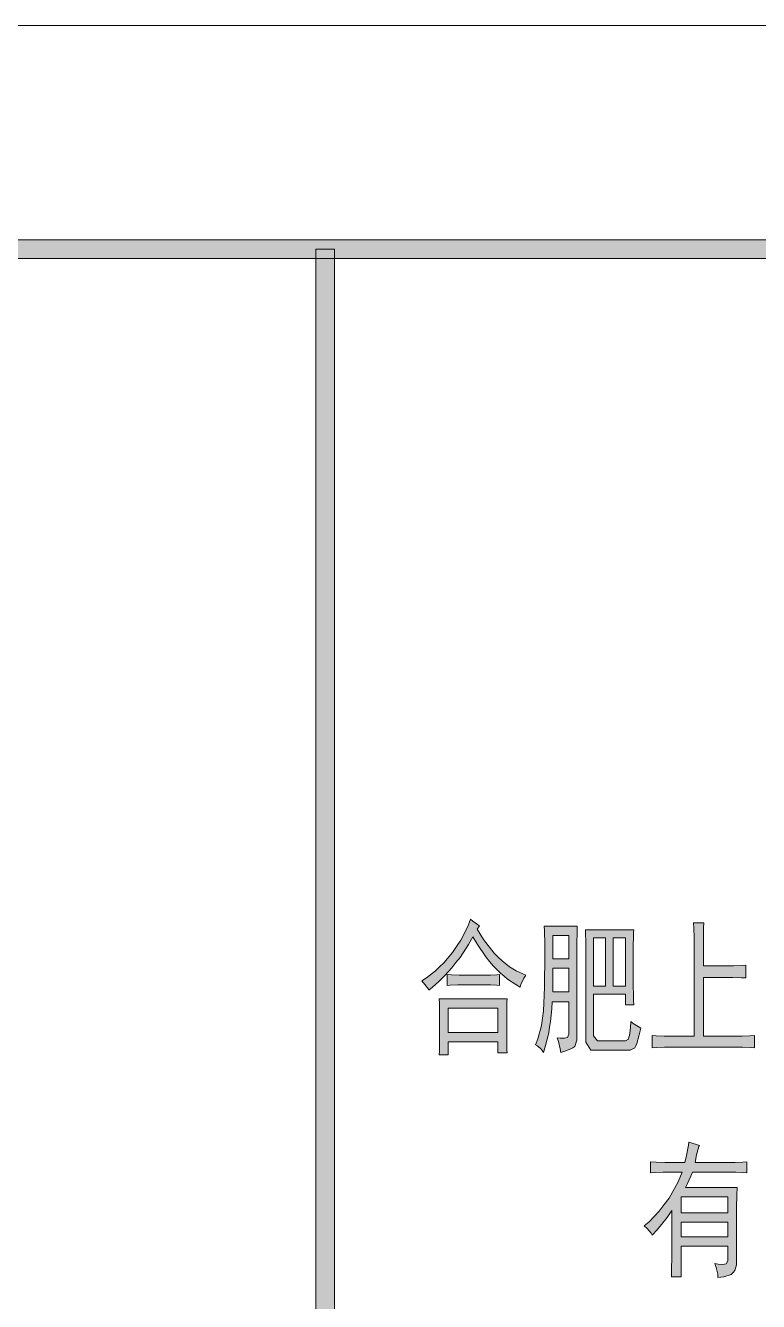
# Model space of a CAD drawing. Header units: millimetres. Extents: x 261 to 114907, y 32 to 1998430.
# Drawn here: x 106092 to 110025, y 1991581 to 1998430 of the extents above; entities that cross this region are included whole.
import ezdxf

# ---------------------------------------------------------------- set-up
doc = ezdxf.new("R2010")
doc.units = ezdxf.units.MM

msp = doc.modelspace()

# ---------------------------------------------------------------- hatches: boundary and pattern name
h = msp.add_hatch(color=0)
h.dxf.hatch_style = 2
h.paths.add_polyline_path([(113756.8, 1997279.2), (113656.8, 1997179.3), (17014.1, 1997179.3), (16914.1, 1997279.2)])
h = msp.add_hatch(color=0)
h.dxf.hatch_style = 2
h.paths.add_polyline_path([(107750.2, 1928333.3), (107650.3, 1928333.3), (107650.3, 1997229.2), (107750.2, 1997229.2)])
h = msp.add_hatch(color=0)
h.dxf.hatch_style = 2
h.paths.add_polyline_path([(108516, 1993579.4), (108550.5, 1993524.6), (108606.9, 1993450.1), (108628.5, 1993429.8), (108650.4, 1993409.2), (108689.6, 1993378.1), (108707.7, 1993367.4), (108725.8, 1993356.2), (108760.7, 1993339.3), (108777.6, 1993332.9), (108765.5, 1993315.6), (108750, 1993282.9), (108746.1, 1993267.4), (108722.4, 1993281.6), (108678.9, 1993310.9), (108659.9, 1993326.9), (108640.5, 1993342.4), (108601.7, 1993382), (108581.9, 1993406.1), (108562.1, 1993430.3), (108516.8, 1993496.6), (108491.9, 1993538.9), (108469, 1993496.6), (108424.2, 1993427.3), (108401.8, 1993400.1), (108379.8, 1993372.5), (108341.9, 1993329.9), (108326.4, 1993314.4), (108310.9, 1993298.4), (108276, 1993267.4), (108256.6, 1993251.9), (108254.4, 1993257.9), (108235, 1993282.9), (108218.2, 1993301.9), (108243.6, 1993317.4), (108291.5, 1993354.9), (108314.3, 1993376.4), (108337.2, 1993398.4), (108382.8, 1993454), (108405.7, 1993487.2), (108428.1, 1993520.8), (108465.6, 1993593.6), (108479.8, 1993632.4), (108493.1, 1993621.6), (108516.8, 1993604.4), (108528.1, 1993597.9)])
h = msp.add_hatch(color=0)
h.dxf.hatch_style = 2
h.paths.add_polyline_path([(109732.5, 1993613.8), (109731.2, 1993587.1), (109729.9, 1993537.1), (109729.9, 1993513.9), (109729.9, 1993382.9), (109866.9, 1993382.9), (109890.6, 1993382.9), (109936.3, 1993384.6), (109957.8, 1993385.9), (109957.8, 1993317.4), (109934.1, 1993319.1), (109885.9, 1993320.4), (109862.2, 1993320.4), (109729.9, 1993320.4), (109729.9, 1993005.4), (109919.5, 1993005.4), (109937.6, 1993005.4), (109979.8, 1993007.1), (110003.5, 1993008.4), (110003.5, 1992942.9), (109980.7, 1992944.6), (109938.9, 1992945.9), (109919.5, 1992945.9), (109540.3, 1992945.9), (109521.3, 1992945.9), (109478.2, 1992944.6), (109454.1, 1992942.9), (109454.1, 1993008.4), (109476.9, 1993007.1), (109520, 1993005.4), (109540.3, 1993005.4), (109679.5, 1993005.4), (109679.5, 1993510.9), (109679.5, 1993534.1), (109678.6, 1993585.4), (109677.3, 1993613.8)])
h = msp.add_hatch(color=0)
h.paths.add_polyline_path([(108945.2, 1992995.9), (108961.1, 1992994.6), (108984.4, 1992994.6), (108992.2, 1992995.9), (108999.9, 1992997.6), (109007.7, 1993016.2), (109007.7, 1993033.4), (109007.7, 1993189.4), (108918.9, 1993189.4), (108916.7, 1993151.9), (108909.4, 1993084.2), (108904.7, 1993053.6), (108899.9, 1993023.5), (108883.1, 1992955.4), (108871.1, 1992917.9), (108860.3, 1992933.4), (108838.7, 1992954.1), (108828, 1992958.4), (108842.2, 1992991.2), (108861.6, 1993063.1), (108866.3, 1993101.9), (108871.1, 1993141.1), (108876.2, 1993223.9), (108877.1, 1993267.4), (108877.5, 1993310.9), (108878.4, 1993403.1), (108878.4, 1993451.4), (108878.4, 1993499.6), (108877.1, 1993571.6), (108875.8, 1993594.9), (109053.3, 1993594.9), (109052, 1993563.9), (109050.8, 1993503.1), (109050.8, 1993473.4), (109050.8, 1993011.4), (109050.8, 1992983.4), (109040, 1992949.4), (109029.2, 1992942.9), (109018.4, 1992936.9), (108986.1, 1992924.4), (108964.6, 1992917.9), (108962, 1992936.9), (108952.5, 1992975.7)])
h.paths.add_polyline_path([(109007.7, 1993242.4), (109007.7, 1993370.4), (108921.5, 1993370.4), (108921.5, 1993242.4)])
h.paths.add_polyline_path([(109007.7, 1993420.4), (109007.7, 1993544.9), (108921.5, 1993544.9), (108921.5, 1993420.4)])
h = msp.add_hatch(color=0)
h.paths.add_polyline_path([(109355.8, 1993576.4), (109354.6, 1993562.1), (109353.3, 1993466.9), (109353.3, 1993385.9), (109353.3, 1993304.9), (109354.6, 1993198.9), (109355.8, 1993173.9), (109312.3, 1993173.9), (109312.3, 1993229.9), (109140, 1993229.9), (109140, 1993033.4), (109140, 1993007.1), (109162.4, 1992980.4), (109185.2, 1992980.4), (109298.1, 1992980.4), (109311.5, 1992980.4), (109327.4, 1992989.9), (109330.4, 1992998.9), (109333.4, 1993008.4), (109339, 1993050.6), (109341.2, 1993083.4), (109353.3, 1993073.9), (109379.5, 1993056.7), (109394.2, 1993048.9), (109385.6, 1993013.1), (109372.7, 1992965.7), (109367.9, 1992954.1), (109362.7, 1992942), (109337.7, 1992930.4), (109317.5, 1992930.4), (109154.2, 1992930.4), (109126.6, 1992930.4), (109099, 1992972.6), (109099, 1993014.9), (109099, 1993485.9), (109099, 1993512.1), (109097.7, 1993557.4), (109096.4, 1993576.4)])
h.paths.add_polyline_path([(109312.3, 1993273.8), (109312.3, 1993532.4), (109245.5, 1993532.4), (109245.5, 1993273.8)])
h.paths.add_polyline_path([(109204.6, 1993273.8), (109204.6, 1993532.4), (109140, 1993532.4), (109140, 1993273.8)])
h = msp.add_hatch(color=0)
h.dxf.hatch_style = 2
h.paths.add_polyline_path([(108568.6, 1993332.9), (108587.9, 1993332.9), (108621.6, 1993334.6), (108635.8, 1993335.9), (108635.8, 1993276.9), (108620.3, 1993278.2), (108587.9, 1993279.9), (108571.1, 1993279.9), (108436.7, 1993279.9), (108411.3, 1993279.9), (108370.8, 1993278.2), (108355.3, 1993276.9), (108355.3, 1993335.9), (108377.7, 1993334.6), (108418.6, 1993332.9), (108436.7, 1993332.9)])
h = msp.add_hatch(color=0)
h.paths.add_polyline_path([(108676.7, 1993204.9), (108675.4, 1993189.4), (108674.1, 1993117.9), (108674.1, 1993061.4), (108674.1, 1993005.4), (108675.4, 1992932.1), (108676.7, 1992914.9), (108626.3, 1992914.9), (108626.3, 1992974.4), (108360, 1992974.4), (108360, 1992905.4), (108311.7, 1992905.4), (108313, 1992924.4), (108314.3, 1992995.9), (108314.3, 1993048.9), (108314.3, 1993103.6), (108313, 1993181.6), (108311.7, 1993204.9)])
h.paths.add_polyline_path([(108626.3, 1993023.9), (108626.3, 1993154.9), (108360, 1993154.9), (108360, 1993023.9)])
h = msp.add_hatch(color=0)
h.paths.add_polyline_path([(109411.9, 1991987.6), (109439.4, 1992009.1), (109493.3, 1992066.4), (109519.6, 1992101.3), (109545.9, 1992136.2), (109594.1, 1992222.8), (109615.7, 1992274.6), (109529.1, 1992274.6), (109512.3, 1992274.6), (109470.5, 1992272.8), (109445.5, 1992271.5), (109445.5, 1992330.6), (109476.5, 1992328.8), (109523.5, 1992327.6), (109539, 1992327.6), (109629.9, 1992327.6), (109639.8, 1992365), (109650.6, 1992419.3), (109651.5, 1992436.6), (109669.6, 1992430.5), (109698.4, 1992421.1), (109709.2, 1992418), (109705.7, 1992413.3), (109693.7, 1992368.1), (109685.1, 1992327.6), (109879.4, 1992327.6), (109900.1, 1992327.6), (109941.9, 1992328.8), (109963.4, 1992330.6), (109963.4, 1992271.5), (109941.9, 1992272.8), (109903.5, 1992274.6), (109886.7, 1992274.6), (109670.8, 1992274.6), (109662.7, 1992254.3), (109644.6, 1992213.8), (109634.6, 1992193.5), (109910.9, 1992193.5), (109909.6, 1992154.3), (109908.3, 1992084.1), (109908.3, 1992053.1), (109908.3, 1991800.1), (109908.3, 1991778.6), (109898.8, 1991746.7), (109889.3, 1991736.3), (109879.4, 1991726), (109838.9, 1991713.1), (109807.4, 1991709.6), (109806.6, 1991726.9), (109798, 1991764.3), (109790.6, 1991784.6), (109808.7, 1991781.6), (109835, 1991779.9), (109843.6, 1991781.6), (109851.8, 1991783.3), (109860.4, 1991800.1), (109860.4, 1991816.1), (109860.4, 1991878.1), (109610.9, 1991878.1), (109610.9, 1991713.1), (109557.9, 1991713.1), (109559.2, 1991751.8), (109560.5, 1991819.1), (109560.5, 1991847.1), (109560.5, 1992068.6), (109535.1, 1992031.1), (109482.5, 1991965.6), (109455, 1991937.6), (109450.2, 1991948.3), (109428.7, 1991973.3)])
h.paths.add_polyline_path([(109860.4, 1992056.1), (109860.4, 1992143.6), (109610.9, 1992143.6), (109610.9, 1992056.1)])
h.paths.add_polyline_path([(109860.4, 1991928.1), (109860.4, 1992006.1), (109610.9, 1992006.1), (109610.9, 1991928.1)])

# ---------------------------------------------------------------- linework, layer by layer
at = {"color": 0, "lineweight": 0}
for points in [[(114906.9, 1927132.8), (114906.9, 1998429.8), (13963.2, 1998429.8), (13963.2, 1927132.8)], [(113756.8, 1997279.2), (113656.8, 1997179.3), (17014.1, 1997179.3), (16914.1, 1997279.2)], [(107750.2, 1928333.3), (107650.3, 1928333.3), (107650.3, 1997229.2), (107750.2, 1997229.2)], [(108516, 1993579.4), (108550.5, 1993524.6), (108606.9, 1993450.1), (108628.5, 1993429.8), (108650.4, 1993409.2), (108689.6, 1993378.1), (108707.7, 1993367.4), (108725.8, 1993356.2), (108760.7, 1993339.3), (108777.6, 1993332.9), (108765.5, 1993315.6), (108750, 1993282.9), (108746.1, 1993267.4), (108722.4, 1993281.6), (108678.9, 1993310.9), (108659.9, 1993326.9), (108640.5, 1993342.4), (108601.7, 1993382), (108581.9, 1993406.1), (108562.1, 1993430.3), (108516.8, 1993496.6), (108491.9, 1993538.9), (108469, 1993496.6), (108424.2, 1993427.3), (108401.8, 1993400.1), (108379.8, 1993372.5), (108341.9, 1993329.9), (108326.4, 1993314.4), (108310.9, 1993298.4), (108276, 1993267.4), (108256.6, 1993251.9), (108254.4, 1993257.9), (108235, 1993282.9), (108218.2, 1993301.9), (108243.6, 1993317.4), (108291.5, 1993354.9), (108314.3, 1993376.4), (108337.2, 1993398.4), (108382.8, 1993454), (108405.7, 1993487.2), (108428.1, 1993520.8), (108465.6, 1993593.6), (108479.8, 1993632.4), (108493.1, 1993621.6), (108516.8, 1993604.4), (108528.1, 1993597.9)], [(109732.5, 1993613.8), (109731.2, 1993587.1), (109729.9, 1993537.1), (109729.9, 1993513.9), (109729.9, 1993382.9), (109866.9, 1993382.9), (109890.6, 1993382.9), (109936.3, 1993384.6), (109957.8, 1993385.9), (109957.8, 1993317.4), (109934.1, 1993319.1), (109885.9, 1993320.4), (109862.2, 1993320.4), (109729.9, 1993320.4), (109729.9, 1993005.4), (109919.5, 1993005.4), (109937.6, 1993005.4), (109979.8, 1993007.1), (110003.5, 1993008.4), (110003.5, 1992942.9), (109980.7, 1992944.6), (109938.9, 1992945.9), (109919.5, 1992945.9), (109540.3, 1992945.9), (109521.3, 1992945.9), (109478.2, 1992944.6), (109454.1, 1992942.9), (109454.1, 1993008.4), (109476.9, 1993007.1), (109520, 1993005.4), (109540.3, 1993005.4), (109679.5, 1993005.4), (109679.5, 1993510.9), (109679.5, 1993534.1), (109678.6, 1993585.4), (109677.3, 1993613.8)], [(108945.2, 1992995.9), (108961.1, 1992994.6), (108984.4, 1992994.6), (108992.2, 1992995.9), (108999.9, 1992997.6), (109007.7, 1993016.2), (109007.7, 1993033.4), (109007.7, 1993189.4), (108918.9, 1993189.4), (108916.7, 1993151.9), (108909.4, 1993084.2), (108904.7, 1993053.6), (108899.9, 1993023.5), (108883.1, 1992955.4), (108871.1, 1992917.9), (108860.3, 1992933.4), (108838.7, 1992954.1), (108828, 1992958.4), (108842.2, 1992991.2), (108861.6, 1993063.1), (108866.3, 1993101.9), (108871.1, 1993141.1), (108876.2, 1993223.9), (108877.1, 1993267.4), (108877.5, 1993310.9), (108878.4, 1993403.1), (108878.4, 1993451.4), (108878.4, 1993499.6), (108877.1, 1993571.6), (108875.8, 1993594.9), (109053.3, 1993594.9), (109052, 1993563.9), (109050.8, 1993503.1), (109050.8, 1993473.4), (109050.8, 1993011.4), (109050.8, 1992983.4), (109040, 1992949.4), (109029.2, 1992942.9), (109018.4, 1992936.9), (108986.1, 1992924.4), (108964.6, 1992917.9), (108962, 1992936.9), (108952.5, 1992975.7)], [(109007.7, 1993420.4), (109007.7, 1993544.9), (108921.5, 1993544.9), (108921.5, 1993420.4)], [(109355.8, 1993576.4), (109354.6, 1993562.1), (109353.3, 1993466.9), (109353.3, 1993385.9), (109353.3, 1993304.9), (109354.6, 1993198.9), (109355.8, 1993173.9), (109312.3, 1993173.9), (109312.3, 1993229.9), (109140, 1993229.9), (109140, 1993033.4), (109140, 1993007.1), (109162.4, 1992980.4), (109185.2, 1992980.4), (109298.1, 1992980.4), (109311.5, 1992980.4), (109327.4, 1992989.9), (109330.4, 1992998.9), (109333.4, 1993008.4), (109339, 1993050.6), (109341.2, 1993083.4), (109353.3, 1993073.9), (109379.5, 1993056.7), (109394.2, 1993048.9), (109385.6, 1993013.1), (109372.7, 1992965.7), (109367.9, 1992954.1), (109362.7, 1992942), (109337.7, 1992930.4), (109317.5, 1992930.4), (109154.2, 1992930.4), (109126.6, 1992930.4), (109099, 1992972.6), (109099, 1993014.9), (109099, 1993485.9), (109099, 1993512.1), (109097.7, 1993557.4), (109096.4, 1993576.4)], [(109204.6, 1993273.8), (109204.6, 1993532.4), (109140, 1993532.4), (109140, 1993273.8)], [(109312.3, 1993273.8), (109312.3, 1993532.4), (109245.5, 1993532.4), (109245.5, 1993273.8)], [(108568.6, 1993332.9), (108587.9, 1993332.9), (108621.6, 1993334.6), (108635.8, 1993335.9), (108635.8, 1993276.9), (108620.3, 1993278.2), (108587.9, 1993279.9), (108571.1, 1993279.9), (108436.7, 1993279.9), (108411.3, 1993279.9), (108370.8, 1993278.2), (108355.3, 1993276.9), (108355.3, 1993335.9), (108377.7, 1993334.6), (108418.6, 1993332.9), (108436.7, 1993332.9)], [(109007.7, 1993242.4), (109007.7, 1993370.4), (108921.5, 1993370.4), (108921.5, 1993242.4)], [(108676.7, 1993204.9), (108675.4, 1993189.4), (108674.1, 1993117.9), (108674.1, 1993061.4), (108674.1, 1993005.4), (108675.4, 1992932.1), (108676.7, 1992914.9), (108626.3, 1992914.9), (108626.3, 1992974.4), (108360, 1992974.4), (108360, 1992905.4), (108311.7, 1992905.4), (108313, 1992924.4), (108314.3, 1992995.9), (108314.3, 1993048.9), (108314.3, 1993103.6), (108313, 1993181.6), (108311.7, 1993204.9)], [(108626.3, 1993023.9), (108626.3, 1993154.9), (108360, 1993154.9), (108360, 1993023.9)], [(109411.9, 1991987.6), (109439.4, 1992009.1), (109493.3, 1992066.4), (109519.6, 1992101.3), (109545.9, 1992136.2), (109594.1, 1992222.8), (109615.7, 1992274.6), (109529.1, 1992274.6), (109512.3, 1992274.6), (109470.5, 1992272.8), (109445.5, 1992271.5), (109445.5, 1992330.6), (109476.5, 1992328.8), (109523.5, 1992327.6), (109539, 1992327.6), (109629.9, 1992327.6), (109639.8, 1992365), (109650.6, 1992419.3), (109651.5, 1992436.6), (109669.6, 1992430.5), (109698.4, 1992421.1), (109709.2, 1992418), (109705.7, 1992413.3), (109693.7, 1992368.1), (109685.1, 1992327.6), (109879.4, 1992327.6), (109900.1, 1992327.6), (109941.9, 1992328.8), (109963.4, 1992330.6), (109963.4, 1992271.5), (109941.9, 1992272.8), (109903.5, 1992274.6), (109886.7, 1992274.6), (109670.8, 1992274.6), (109662.7, 1992254.3), (109644.6, 1992213.8), (109634.6, 1992193.5), (109910.9, 1992193.5), (109909.6, 1992154.3), (109908.3, 1992084.1), (109908.3, 1992053.1), (109908.3, 1991800.1), (109908.3, 1991778.6), (109898.8, 1991746.7), (109889.3, 1991736.3), (109879.4, 1991726), (109838.9, 1991713.1), (109807.4, 1991709.6), (109806.6, 1991726.9), (109798, 1991764.3), (109790.6, 1991784.6), (109808.7, 1991781.6), (109835, 1991779.9), (109843.6, 1991781.6), (109851.8, 1991783.3), (109860.4, 1991800.1), (109860.4, 1991816.1), (109860.4, 1991878.1), (109610.9, 1991878.1), (109610.9, 1991713.1), (109557.9, 1991713.1), (109559.2, 1991751.8), (109560.5, 1991819.1), (109560.5, 1991847.1), (109560.5, 1992068.6), (109535.1, 1992031.1), (109482.5, 1991965.6), (109455, 1991937.6), (109450.2, 1991948.3), (109428.7, 1991973.3)], [(109860.4, 1992056.1), (109860.4, 1992143.6), (109610.9, 1992143.6), (109610.9, 1992056.1)], [(109860.4, 1991928.1), (109860.4, 1992006.1), (109610.9, 1992006.1), (109610.9, 1991928.1)]]:
    msp.add_lwpolyline(points, close=True, dxfattribs=at)

doc.saveas('drawing.dxf')
